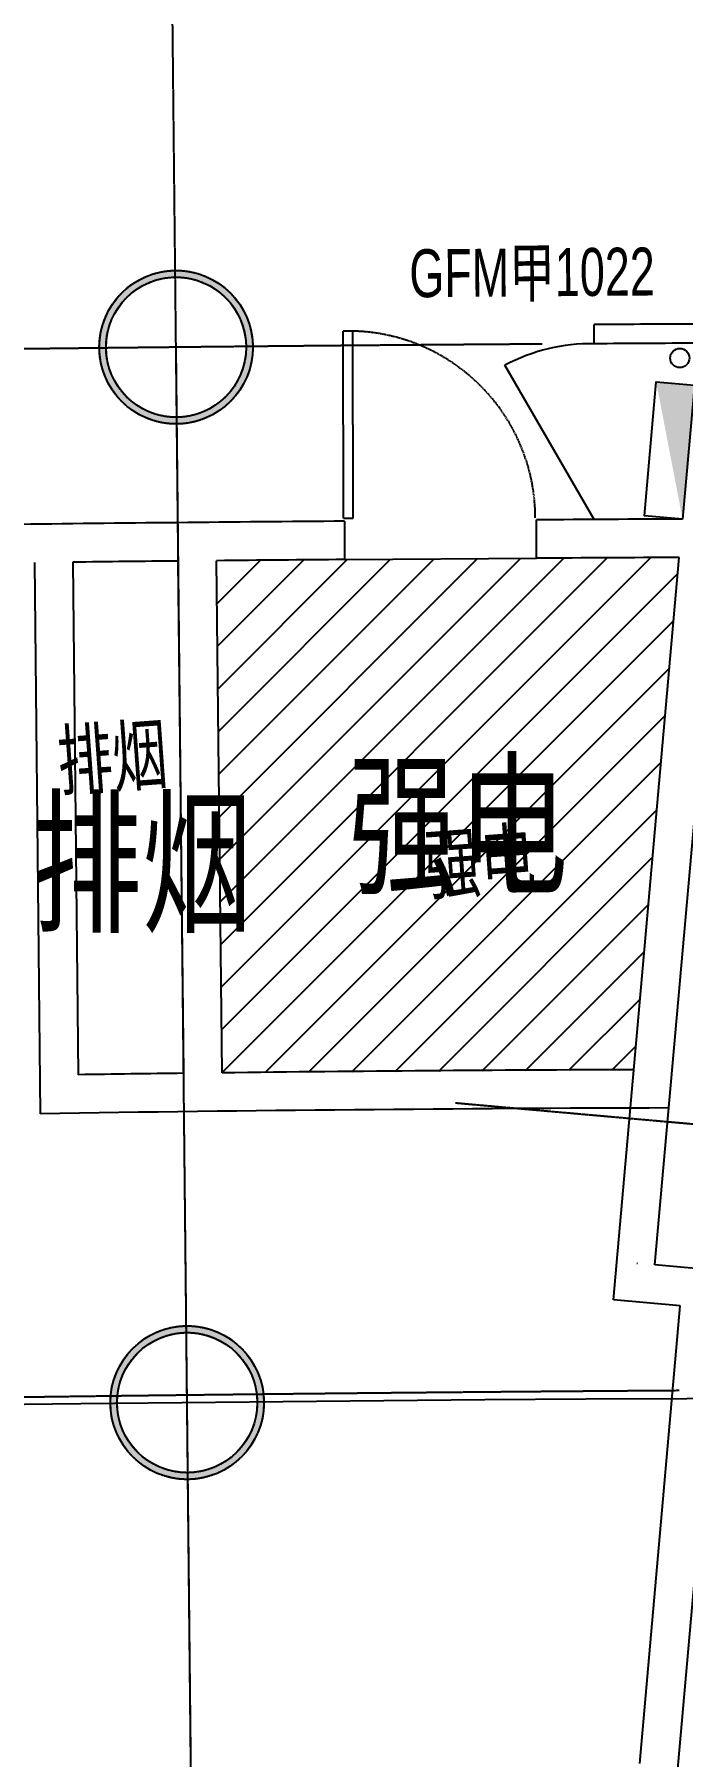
# Model space of a CAD drawing. Header units: millimetres. Extents: x 11669738 to 11859441, y -6222081 to -6069093.
# Drawn here: x 11772743 to 11776122, y -6206520 to -6197546 of the extents above; entities that cross this region are included whole.
import ezdxf
from ezdxf.enums import TextEntityAlignment as Align

# ---------------------------------------------------------------- set-up
doc = ezdxf.new("R2010")
doc.units = ezdxf.units.MM
for name, pattern in [('DASH', [0.35, 0.25, -0.1]), ('E-COLS-F4$0$HIDDEN', [0.375, 0.25, -0.125]), ('E-RG-1F$0$$0$DOTE', [2.42, 2, -0.2, 0.02, -0.2]), ('XRE2$0$HIDDEN', [0.375, 0.25, -0.125])]:
    doc.linetypes.add(name, pattern=pattern)
for name, color, linetype in [('A—墙体', 7, 'Continuous'), ('A—轴线、尺寸', 1, 'Continuous'), ('E-COLS-F4$0$0S-COLS-HATCH', 8, 'Continuous'), ('E-COLS-F4$0$0S-COLS-I', 90, 'E-COLS-F4$0$HIDDEN'), ('E1-RI-4F$0$A-SYMB-DOOR', 4, 'Continuous'), ('E1-RI-4F$0$A-SYMB-DOOR1', 4, 'Continuous'), ('I—平面—文字', 40, 'Continuous'), ('I—平面—文字（放大1：100）', 40, 'XRE2$0$HIDDEN'), ('I—平面—消防设施', 10, 'Continuous'), ('I—平面—装饰面层线', 192, 'Continuous'), ('I—平面—门', 22, 'Continuous'), ('轴线100', 1, 'Continuous')]:
    doc.layers.add(name, color=color, linetype=linetype)
doc.styles.add('ARIAL', font='SIMYOU.TTF', dxfattribs={"width": 0.9})
doc.styles.add('E1-RI-4F$0$ECADI-TXT', font='SIMYOU.TTF')
doc.styles.add('XD2008', font='simhei.ttf', dxfattribs={"width": 0.85})
doc.dimstyles.new('200', dxfattribs={"dimscale": 200, "dimtxt": 2.5, "dimasz": 2, "dimexe": 1, "dimexo": 1, "dimgap": 0.8, "dimtad": 1, "dimdec": 0, "dimdsep": 46, "dimtxsty": 'ARIAL', "dimblk1": 'ARCHTICK', "dimblk2": 'ARCHTICK', "dimsah": 1, "dimcen": -0.9, "dimdle": 1, "dimclrd": 256, "dimclre": 256, "dimclrt": 40, "dimaunit": 1, "dimadec": 0, "dimazin": 0, "dimtfac": 0.35, "dimtdec": 0, "dimtix": 1, "dimtmove": 2, "dimatfit": 3, "dimldrblk": 'ARCHTICK', "dimfxl": 0, "dimtvp": 0.8, "dimtolj": 1, "dimtzin": 0, "dimarcsym": 0})

# ---------------------------------------------------------------- blocks, each defined once
blk = doc.blocks.new('E1-RI-4F$0$XFX-BX')
blk.add_lwpolyline([(0, 0), (0, 200), (700, 200), (700, 0)], close=True)
blk.add_solid([(0, 0), (0, 0), (700, 0), (700, 200)])
blk = doc.blocks.new('E1-RI-4F$0$ECADI-TAG-DOOR')
blk = doc.blocks.new('E-COLS-F4')
at = {"layer": 'E-COLS-F4$0$0S-COLS-HATCH'}
h = blk.add_hatch(color=18, dxfattribs=at)
edge = h.paths.add_edge_path()
edge.add_arc((11773481.4, -6199176.3), 400, 0, 360)
edge = h.paths.add_edge_path(flags=16)
edge.add_arc((11773481.4, -6199176.3), 365, 0, 360)
h = blk.add_hatch(color=18, dxfattribs=at)
edge = h.paths.add_edge_path()
edge.add_arc((11773539.3, -6204676), 400, 0, 360)
edge = h.paths.add_edge_path(flags=16)
edge.add_arc((11773539.3, -6204676), 365, 0, 360)
at = {"layer": 'A—墙体'}
for centre, radius in [((11773481.4, -6199176.3), 400), ((11773481.4, -6199176.3), 365), ((11773539.3, -6204676), 400), ((11773539.3, -6204676), 365)]:
    blk.add_circle(centre, radius, dxfattribs=at)
at = {"layer": 'E-COLS-F4$0$0S-COLS-I'}
for centre, radius in [((11773481.4, -6199176.3), 400), ((11773481.4, -6199176.3), 365), ((11773539.3, -6204676), 400), ((11773539.3, -6204676), 365)]:
    blk.add_circle(centre, radius, dxfattribs=at)
blk = doc.blocks.new('_ArchTick')
at = {"color": 0, "linetype": 'ByBlock', "const_width": 0.4}
blk.add_lwpolyline([(-0.5, -0.5), (0.5, 0.5)], dxfattribs=at)
blk = doc.blocks.new('*D244')
at = {"layer": 'A—轴线、尺寸', "linetype": 'ByBlock', "lineweight": -2}
for p, q in [((11775242.5, -6206597.3), (11774796.9, -6211621.9)), ((11846831.9, -6217809.2), (11774615.4, -6211405)), ((11847060.6, -6212966.2), (11846615.1, -6217990.8))]:
    blk.add_line(p, q, dxfattribs=at)
at = {"layer": 'Defpoints', "color": 0, "linetype": 'ByBlock'}
for p in [(11775260.2, -6206398.1), (11774814.6, -6211422.7), (11847078.3, -6212767)]:
    blk.add_point(p, dxfattribs=at)
at = {"layer": 'A—轴线、尺寸', "linetype": 'ByBlock', "lineweight": -2, "xscale": 399.9999999999999, "yscale": 400, "zscale": 400}
for p, rotation in [((11774814.6, -6211422.7), 174.9322288641356), ((11846632.7, -6217791.6), 354.9322288641357)]:
    blk.add_blockref('_ArchTick', p, dxfattribs=dict(at, rotation=rotation))
at = {"layer": 'A—轴线、尺寸', "color": 40, "linetype": 'ByBlock', "insert": (11810759.9, -6214198.7), "char_height": 500, "attachment_point": 5, "rotation": 354.93223, "style": 'ARIAL'}
blk.add_mtext('\\A1;72100', dxfattribs=at)
blk = doc.blocks.new('A$C666141D0')
at = {"layer": '轴线100', "linetype": 'E-RG-1F$0$$0$DOTE'}
blk.add_line((0, 17303.3), (80396.5, 10173.7), dxfattribs=at)

msp = doc.modelspace()

# ---------------------------------------------------------------- hatches: boundary and pattern name
at = {"layer": 'I—平面—装饰面层线'}
h = msp.add_hatch(dxfattribs=at)
h.set_pattern_fill('ANSI31', color=8, scale=50, style=0)
h.paths.add_polyline_path([(11773693, -6200288.7), (11773721.1, -6202957.4), (11775867.3, -6202941), (11776104, -6200271.9)])

# ---------------------------------------------------------------- linework, layer by layer
at = {"layer": 'A—墙体'}
for p, q in [((11775977.8, -6203958.6), (11776962.7, -6192852.6)), ((11775660.2, -6199158.3), (11775660.2, -6199058.3)), ((11774360.3, -6200282.7), (11774360.3, -6200082.9)), ((11775360.3, -6200275.9), (11775360.3, -6200075.8)), ((11775761, -6204139.9), (11776104, -6200271.9)), ((11772743.1, -6200298.6), (11772773.3, -6203170.2)), ((11772943.1, -6200296.4), (11772971.2, -6202967.3)), ((11773521.1, -6202959.9), (11773493, -6200290.6)), ((11773721.1, -6202957.4), (11773693, -6200288.7)), ((11775886.9, -6203951.5), (11775883.2, -6203951.1)), ((11776326.7, -6203990.1), (11775977.8, -6203958.6)), ((11776081.4, -6206756), (11776326.7, -6203990.1)), ((11776109.8, -6204171.3), (11775761, -6204139.9)), ((11775898.3, -6206557), (11776109.8, -6204171.3))]:
    msp.add_line(p, q, dxfattribs=at)
for centre, radius, start, end in [((11778688.7, -6694149), 495100, 90.286633, 90.350475), ((11778688.7, -6694149), 495000, 90.287717, 90.350545), ((11778315.2, -6690920.2), 490853.3, 90.461655, 90.665281), ((11778315.2, -6690920.2), 490853.3, 90.256043, 90.344926), ((11778315.2, -6690920.2), 490653.3, 90.25822, 90.345065), ((11778315.2, -6690920.2), 490653.3, 90.563119, 90.627345), ((11778315.2, -6690920.2), 490653.3, 90.461842, 90.539764), ((11776845.5, -6470338.3), 267399.1, 90.712341, 90.830191), ((11776845.5, -6470338.3), 267399.1, 90.20961, 90.669487), ((11776845.5, -6470338.3), 267199.1, 90.170504, 90.873247)]:
    msp.add_arc(centre, radius, start, end, dxfattribs=at)
at = {"layer": 'A—轴线、尺寸', "linetype": 'ByBlock'}
msp.add_line((11773623.4, -6212675.6, 0), (11773481.4, -6199176.3, 0), dxfattribs=at)
msp.add_arc((11778689.2, -6694148.9, 0), 489500, 89.989764, 97.876538, dxfattribs=at)
at = {"layer": 'I—平面—消防设施'}
msp.add_circle((11776107.2, -6199232.8), 50, dxfattribs=at)
at = {"layer": 'I—平面—门'}
for p, q in [((11774402.1, -6199091.9), (11774352.1, -6199092)), ((11774354.1, -6200067), (11774352.1, -6199092)), ((11774404.1, -6200066.9), (11774402.1, -6199091.9)), ((11775660.3, -6200074.1), (11775195.8, -6199270.1)), ((11774354.1, -6200067), (11774404.1, -6200066.9)), ((11774360.3, -6200282.7), (11775360.3, -6200275.6))]:
    msp.add_line(p, q, dxfattribs=at)
at = {"layer": 'I—平面—门', "color": 8, "linetype": 'DASH', "ltscale": 20}
msp.add_arc((11774379.1, -6200067), 975, 0.11529, 88.64601, dxfattribs=at)
at = {"layer": 'I—平面—门'}
msp.add_arc((11775644.3, -6200112.1), 954, 89.04339, 118.04142, dxfattribs=at)
at = {"layer": '轴线100', "linetype": 'E-RG-1F$0$$0$DOTE'}
msp.add_line((11773620.7, -6212422.4, 0), (11773315.1, -6183379.2, 0), dxfattribs=at)
for centre, end in [((11778689.1, -6694149.1, 0), 98.026074), ((11779403.6, -6699602.5, 0), 98.020826)]:
    msp.add_arc(centre, 495000, 90.381865, end, dxfattribs=at)

# ---------------------------------------------------------------- block references
at = {"layer": 'E1-RI-4F$0$A-SYMB-DOOR1'}
ref = msp.add_blockref('E1-RI-4F$0$ECADI-TAG-DOOR', (11776213.2, -6199633.1), dxfattribs=dict(at, xscale=100.0000000022703, yscale=100.0000000022703, zscale=100.0000000022703, rotation=0.4409884750041778))
ref.add_attrib('门窗主编号1', 'GFM甲1022', dxfattribs={"layer": 'E1-RI-4F$0$A-SYMB-DOOR', "height": 250, "rotation": 0.44099, "style": 'E1-RI-4F$0$ECADI-TXT', "width": 0.7}).set_placement((11775977.6, -6198906.5), align=Align.RIGHT)
at = {"layer": 'I—平面—消防设施', "rotation": 84.93007591206757}
msp.add_blockref('E1-RI-4F$0$XFX-BX', (11776121.7, -6200071.9), dxfattribs=at)
at = {"layer": 'I—平面—装饰面层线'}
msp.add_blockref('E-COLS-F4', (0, 0), dxfattribs=at)
at = {"layer": '轴线100', "linetype": 'ByBlock'}
msp.add_blockref('A$C666141D0', (11774937.5, -6220417, 0), dxfattribs=at)

# ---------------------------------------------------------------- texts
at = {"layer": 'I—平面—文字', "linetype": 'ByBlock', "style": 'XD2008', "width": 0.7}
for s, p in [('强电', (11774378.9, -6201965.5, 0)), ('排烟', (11772730.9, -6202162.5, 0))]:
    msp.add_text(s, height=600, rotation=360, dxfattribs=at).set_placement(p)
at = {"layer": 'I—平面—文字（放大1：100）', "linetype": 'ByBlock', "style": 'XD2008', "width": 0.7}
for s, p in [('排烟', (11772874.1, -6201483.3, 0)), ('强电', (11774790.4, -6202025.8, 0))]:
    msp.add_text(s, height=300, rotation=4.17928, dxfattribs=at).set_placement(p)

# ---------------------------------------------------------------- dimensions: what is measured, and where the dimension line sits
at = {"layer": 'A—轴线、尺寸', "linetype": 'ByBlock'}
dim = msp.add_linear_dim(base=(11774814.6, -6211422.7, 0), p1=(11847078.3, -6212767, 0), p2=(11775260.2, -6206398.1, 0), angle=354.93223, dimstyle='200', dxfattribs=at)
dim.commit()
dim.dimension.update_dxf_attribs({"geometry": '*D244', "text_midpoint": (11810759.9, -6214198.7, 0)})

doc.saveas('drawing.dxf')
